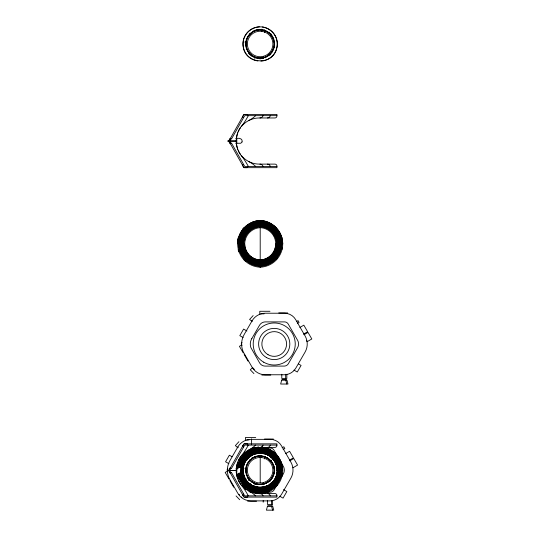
<?xml version="1.0" encoding="UTF-8"?>
<svg xmlns="http://www.w3.org/2000/svg" width="537" height="537" viewBox="0 0 537 537"><rect width="100%" height="100%" fill="white"/><g stroke="black" fill="none" stroke-linecap="round" stroke-linejoin="round"><path stroke-width="0.81" d="M236.804 468.62C236.857 467.284 236.864 473.157 236.804 472.406M236.81 143.144L236.81 138.794M260.056 58.761L260.083 58.117M260.203 456.108L260.237 455.457M242.086 141.916C242.986 138.472 238.388 137.559 235.669 138.674M273.823 47.786L274.105 46.524M273.823 474.037L274.105 472.775M237.562 240.2L238.079 237.945M281.925 249.564L282.442 247.302M237.562 466.76L238.079 464.505M281.925 476.118L282.442 473.862M248.336 115.65A81.564 81.564 0 0 1 242.758 124.644C234.186 133.545 234.186 148.534 242.758 157.435A81.564 81.564 0 0 1 248.336 166.43M248.336 445.086A81.564 81.564 0 0 1 242.758 454.087C234.186 462.988 234.186 477.97 242.758 486.871A81.564 81.564 0 0 1 248.336 495.866M254.807 58.459L255.303 57.258L253.598 56.553M242.086 141.929L240.777 143.245L235.669 143.305M254.807 484.716L255.303 483.515L253.598 482.81M241.382 155.562A23.071 23.071 0 0 0 259.311 164.114L274.931 164.114A2 2 0 0 1 276.931 166.114L276.931 167.678L243.932 167.665L228.869 141.043L243.932 114.415L276.931 114.401L276.931 115.965A2 2 0 0 1 274.931 117.965L259.311 117.965A23.071 23.071 0 0 0 241.382 126.524M246.906 497.195L243.932 497.101L228.869 470.479L243.932 443.857L246.906 443.763M230.923 138.741L229.628 141.03L230.923 143.339M230.923 468.177L229.628 470.466L230.923 472.782M242.026 342.566L241.2 343.995L242.026 345.425M226.956 470.117L227.782 468.687M244.865 452.107L237.079 465.673A10.579 10.579 0 0 0 236.139 468.841M276.656 485.441L274.152 489.778A4.88 4.88 0 0 1 269.923 492.221L265.788 492.221M281.247 477.487L283.335 473.876A7.518 7.518 0 0 0 283.335 466.358L280.482 461.424M269.171 32.22L268.822 32.77L266.688 31.408L261.438 29.723M271.655 52.438L272.695 50.8M271.655 478.695L272.695 477.057M253.149 315.581L249.611 319.468L252.182 321.361M238.911 441.703L235.374 445.589L237.723 447.73M237.77 447.67L238.213 447.187M248.9 35.355L250.235 33.891L249.759 33.455M269.561 54.888L270.212 54.177M270.158 54.915L270.809 54.203M248.9 461.612L250.235 460.149L249.759 459.712M270.158 481.165L270.809 480.461M242.341 229.46L243.919 227.762M276.085 259.747L277.656 258.049M242.341 456.014L243.919 454.315M276.085 486.3L277.656 484.602M248.933 53.633L249.45 53.237L248.188 51.599M269.769 54.398L267.762 55.935A14.177 14.177 0 0 1 260.767 58.144L258.297 58.036A14.177 14.177 0 0 1 245.986 43.363A14.177 14.177 0 0 1 259.525 29.824L264.466 30.475M248.933 479.89L249.45 479.494L248.188 477.856M269.769 480.655L267.762 482.192A14.177 14.177 0 0 1 260.767 484.401L258.297 484.293A14.177 14.177 0 0 1 245.986 469.62A14.177 14.177 0 0 1 259.525 456.081L264.466 456.732M241.757 344.962L239.428 346.311L243.227 352.883M296.914 321.301L298.055 320.643L299.075 322.415L297.37 323.402M299.847 327.469L303.835 325.167L307.627 331.738L303.64 334.041M304.029 334.712L308.016 332.41L311.809 338.981L307.157 341.673L306.399 340.357M227.52 471.09L225.191 472.432L228.984 479.004M282.106 447.757L283.818 446.771L284.838 448.536L283.127 449.523M285.603 453.59L289.591 451.288L293.39 457.86L289.396 460.162M289.785 460.84L293.773 458.531L297.572 465.102L292.913 467.794M243.597 164.429L242.382 165.121L243.717 167.235M243.597 493.865L242.382 494.557L243.717 496.678M251.732 458.128L253.585 457.497M253.974 30.703C262.049 27.199 272.534 32.099 274.279 40.913A12.136 10.284 -87.5 0 1 273.957 48.27C271.521 56.64 261.096 60.755 253.424 56.915M254.719 30.884L255.941 30.502M253.974 456.96L256.391 456.195M254.719 457.141L255.941 456.759M251.853 222.546L254.068 221.862M251.853 449.1L254.068 448.422M259.398 26.85C252.356 27.132 245.886 32.099 243.791 38.825A14.633 12.391 -87.5 0 0 243.402 47.692C246.194 64.366 272.266 65.501 276.501 49.142A14.633 12.391 -87.5 0 0 276.891 40.268C275.219 32.354 267.48 26.414 259.398 26.85A17.15 17.15 0 0 0 243.013 43.235A17.15 17.15 0 0 0 257.908 60.983M259.505 29.636C253.578 29.871 248.101 34.026 246.335 39.691A12.136 10.284 -87.5 0 0 246.013 47.055C247.282 52.854 252.37 57.466 258.257 58.218M260.767 58.144L263.271 57.815L263.352 58.459L263.352 56.573M260.19 58.305C266.117 58.063 271.588 53.915 273.36 48.243A12.136 10.284 -87.5 0 0 273.682 40.886C272.736 36.785 269.97 33.207 266.251 31.24M259.398 453.107C252.356 453.389 245.886 458.35 243.791 465.082A14.633 12.391 -87.5 0 0 243.402 473.949C246.194 490.617 272.266 491.758 276.501 475.393A14.633 12.391 -87.5 0 0 276.891 466.525C275.219 458.605 267.48 452.671 259.398 453.107A17.15 17.15 0 0 0 243.013 469.492A17.15 17.15 0 0 0 257.908 487.24M257.015 456.114C264.533 454.524 272.722 459.558 274.279 467.17A12.136 10.284 -87.5 0 1 273.957 474.527C271.521 482.897 261.096 487.005 253.424 483.172M259.505 455.893C253.578 456.128 248.101 460.276 246.335 465.948A12.136 10.284 -87.5 0 0 246.013 473.312C247.282 479.111 252.37 483.723 258.257 484.475M260.767 484.401L263.271 484.072L263.352 484.71L263.352 482.83M260.19 484.562C266.117 484.32 271.588 480.172 273.36 474.5A12.136 10.284 -87.5 0 0 273.682 467.143C272.413 461.343 267.319 456.725 261.438 455.973M259.143 453.389L261.264 453.389M261.183 259.888L259.223 259.888M246.906 114.401L244.483 114.435M276.931 115.65L244.731 115.65L231.447 139.036L230.118 138.284L228.655 141.036L230.118 143.795L231.447 143.043L244.731 166.43L276.931 166.43M276.803 243.811L282.731 243.811A23.702 23.702 0 0 0 260.203 220.438A23.702 23.702 0 0 0 237.676 243.811A23.359 23.359 0 0 0 260.203 267.191A23.359 23.359 0 0 0 282.731 243.811M269.963 311.285L259.78 311.285L259.78 314.575M278.737 312.917L287.631 312.917M260.915 313.856L264.07 313.856M261.875 375.081L270.776 375.081M282.086 379.652L286.557 379.652M255.726 437.407L245.543 437.407L245.543 440.696M264.499 439.038L273.393 439.038M246.678 439.978L249.04 439.978M276.931 445.086L244.731 445.086L231.447 468.472L230.118 467.72L228.655 470.479L230.118 473.238L231.447 472.479L244.731 495.866L276.931 495.866M252.799 448.019L254.464 448.019M263.633 448.019L270.299 448.019A4.229 4.229 0 0 1 273.964 450.134L277.629 456.484M276.803 470.372L282.731 470.372A23.702 23.702 0 0 0 261.687 447.113A23.682 23.682 0 0 1 282.71 470.372M250.913 492.221L254.223 492.221M247.638 501.202L256.532 501.202M267.849 505.773L272.313 505.773M261.479 29.26L262.083 29.287M264.003 29.817L264.6 29.844M265.016 30.723L265.614 30.75M252.987 31.213L253.585 31.24M270.809 35.033L271.407 35.059M244.852 42.02L245.449 42.047M269.99 53.828L270.588 53.848M251.9 56.076L252.497 56.103M263.842 57.613L264.446 57.64M265.218 57.654L265.822 57.681M259.458 58.734L260.794 58.795M265.016 456.98L265.614 457.007M270.809 461.29L271.407 461.317M244.852 468.277L245.449 468.304M247.047 478.178L247.644 478.205M269.99 480.078L270.588 480.105M248.618 480.226L249.215 480.253M251.9 482.333L252.497 482.36M263.842 483.871L264.446 483.897M264.405 456.719L268.822 459.021M243.717 114.844L242.382 116.959L243.597 117.65M243.717 444.28L242.382 446.401L243.597 447.093M246.926 331L243.603 329.08L239.811 335.652L243.133 337.572M298.418 363.898L301.076 365.428L297.283 372L293.961 370.08M232.024 456.739L229.366 455.201L225.567 461.773L228.896 463.693M283.516 489.637L286.839 491.556L283.046 498.128L279.717 496.208M250.705 55.318L252.84 56.674M269.05 32.629L271.064 34.704M248.846 53.613L250.242 54.888M248.846 479.87L249.779 480.722M274.293 226.097L275.991 227.675M244.006 259.834L245.704 261.412M274.293 452.651L275.991 454.228M244.006 486.394L245.704 487.965M253.095 368.134L252.585 367.603L250.296 369.805L253.941 373.591M253.464 368.516L254.37 369.463M238.851 494.255L239.656 495.094M241.428 496.933L241.918 497.437M236.052 495.926L239.697 499.712M271.078 33.965L271.662 34.73M271.078 460.222L271.662 460.988M244.167 354.521L247.966 361.092M240.912 481.286L236.649 473.748A10.579 10.579 0 0 1 236.226 472.151M242.127 483.394L245.375 489.019A6.397 6.397 0 0 0 245.678 489.489M229.93 480.642L233.723 487.213M272.051 35.992L272.944 37.711M273.246 464.539L274.018 467.002M281.207 235.609L281.891 237.824M238.113 249.685L238.79 251.9M281.207 462.169L281.891 464.377M238.113 476.245L238.79 478.454M285.798 380.162L286.825 384.029M271.554 506.284L272.588 510.15M259.499 455.43L259.525 456.081M286.839 374.269L286.839 378.451L281.797 378.451L281.797 374.269M285.671 374.269L285.671 378.451M272.601 500.39L272.601 504.572L267.56 504.572L267.56 500.39M271.427 500.39L271.427 504.572M264.6 30.535L264.6 32.616M264.6 456.792L264.6 458.867M263.197 500.518L263.197 502.189M260.203 227.111L260.203 260.512M260.203 266.567L260.203 267.648M260.203 456.168L260.203 482.897M251.504 438.843L251.504 444.696M247.604 114.401L247.604 115.65M247.604 166.43L247.604 167.678M247.604 443.837L247.604 445.086M247.604 495.866L247.604 497.121M246.906 167.678L244.483 167.645M244.483 443.871L276.931 443.837L276.931 445.408A2 2 0 0 1 274.931 447.402L259.311 447.402A23.071 23.071 0 0 0 241.382 455.953M244.483 497.087L276.931 497.121L276.931 495.55A2 2 0 0 0 274.931 493.557L259.311 493.557A23.071 23.071 0 0 1 241.382 484.998M274.105 45.82A14.083 14.083 0 0 1 273.796 47.431M273.575 48.216A14.083 14.083 0 0 1 260.76 58.05L258.31 57.942A14.083 14.083 0 0 1 259.532 29.918L261.982 30.025A14.083 14.083 0 0 1 274.152 42.551M262.385 26.978A17.15 17.15 0 0 1 277.28 44.732A17.15 17.15 0 0 1 260.895 61.117M240.643 154.602A23.071 23.071 0 0 1 238.233 150.427M237.77 149.313A23.071 23.071 0 0 1 237.77 132.773M238.233 131.659A23.071 23.071 0 0 1 240.643 127.484M248.832 161.597A29.267 29.267 0 0 1 255.672 166.43M259.908 164.114A3.282 3.282 0 0 1 263.043 166.43M267.419 164.114A2.92 2.92 0 0 1 270.279 166.43M255.672 115.65A29.267 29.267 0 0 1 248.832 120.483M263.043 115.65A3.282 3.282 0 0 1 259.908 117.965M270.279 115.65A2.92 2.92 0 0 1 267.419 117.965M260.203 261.344A17.52 17.52 0 0 1 243.308 243.811A17.775 17.775 0 0 1 260.203 226.278A17.775 17.775 0 0 1 277.099 243.811M260.203 261.412A17.587 17.587 0 0 0 277.166 243.811A17.822 17.822 0 0 0 260.203 226.231A17.822 17.822 0 0 0 243.261 243.811M282.71 243.811A23.682 23.682 0 0 0 260.203 220.459A23.682 23.682 0 0 0 237.696 243.811M275.75 243.818A16.17 16.17 0 0 1 261.183 259.928A16.191 16.191 0 0 0 262.21 259.807M275.77 243.818A16.446 16.446 0 0 0 261.163 227.695L259.243 227.748A16.385 16.385 0 0 0 244.697 243.818A16.17 16.17 0 0 0 259.217 259.928A16.191 16.191 0 0 1 258.19 259.807M275.736 244.852A16.191 16.191 0 0 1 263.231 259.606M257.176 259.606A16.191 16.191 0 0 1 244.637 243.818M260.203 225.762A18.305 18.305 0 0 0 242.805 243.811A18.063 18.063 0 0 0 260.203 261.881A18.063 18.063 0 0 0 277.616 243.811A18.325 18.325 0 0 0 260.203 225.741M242.805 243.811A18.043 18.043 0 0 0 260.203 261.861A18.043 18.043 0 0 0 277.595 243.811M251.309 257.431A16.607 16.607 0 0 1 250.457 256.793M244.577 240.67A16.869 16.869 0 0 1 244.818 239.636M273.44 234.81A16.889 16.889 0 0 1 273.991 235.716M273.494 252.867A16.607 16.607 0 0 1 272.89 253.739M260.203 224.325A19.762 19.762 0 0 1 278.985 243.811A19.46 19.46 0 0 1 260.203 263.278A19.48 19.48 0 0 1 241.422 243.811A19.741 19.741 0 0 1 260.203 224.345M240.965 243.811A19.95 19.95 0 0 0 260.203 263.774A19.95 19.95 0 0 0 279.441 243.811A20.238 20.238 0 0 0 260.203 223.848A20.218 20.218 0 0 0 240.985 243.811A19.929 19.929 0 0 0 260.203 263.754A19.929 19.929 0 0 0 279.421 243.811M240.462 243.811A20.473 20.473 0 0 0 260.203 264.291A20.473 20.473 0 0 0 279.938 243.811A20.768 20.768 0 0 0 260.203 223.332A20.768 20.768 0 0 0 240.462 243.811A20.493 20.493 0 0 0 260.203 264.318A20.493 20.493 0 0 0 279.958 243.811M240.066 243.811A20.876 20.876 0 0 0 260.203 264.701A20.876 20.876 0 0 0 280.334 243.811A21.185 21.185 0 0 0 260.203 222.922A21.158 21.158 0 0 0 240.086 243.811A20.856 20.856 0 0 0 260.203 264.681A20.856 20.856 0 0 0 280.314 243.811M239.321 243.811A21.655 21.655 0 0 0 260.203 265.479A21.634 21.634 0 0 0 281.066 243.811A21.97 21.97 0 0 0 260.203 222.143A21.97 21.97 0 0 0 239.321 243.811A21.95 21.95 0 0 1 260.203 222.164A21.95 21.95 0 0 1 281.066 243.811M238.945 243.811A22.044 22.044 0 0 0 260.203 265.869A22.044 22.044 0 0 0 281.455 243.811A22.359 22.359 0 0 0 260.203 221.754A22.359 22.359 0 0 0 238.945 243.811A22.339 22.339 0 0 1 260.203 221.774A22.339 22.339 0 0 1 281.435 243.811M281.831 243.811A22.433 22.433 0 0 1 260.203 266.258A22.433 22.433 0 0 1 238.569 243.811A22.755 22.755 0 0 1 260.203 221.365A22.755 22.755 0 0 1 281.831 243.811A22.735 22.735 0 0 0 260.203 221.392A22.735 22.735 0 0 0 238.589 243.811M250.356 492.194A6.397 6.397 0 0 1 249.806 492.12M274.105 472.077A14.083 14.083 0 0 1 273.796 473.688M273.575 474.473A14.083 14.083 0 0 1 260.76 484.307L258.31 484.199A14.083 14.083 0 0 1 259.532 456.168L261.982 456.275A14.083 14.083 0 0 1 274.152 468.808M262.385 453.235A17.15 17.15 0 0 1 277.28 470.989A17.15 17.15 0 0 1 260.895 487.368M237.864 473.352A23.359 23.359 0 0 0 260.203 493.745A23.359 23.359 0 0 0 282.731 470.372M260.203 487.898A17.52 17.52 0 0 1 243.308 470.372A17.775 17.775 0 0 1 243.476 468.143M260.203 487.965A17.587 17.587 0 0 0 277.166 470.372A17.822 17.822 0 0 0 276.783 467.029M244.248 464.888A17.775 17.775 0 0 1 244.637 463.84M246.832 459.961A17.775 17.775 0 0 1 249.927 456.745M250.819 456.074A17.775 17.775 0 0 1 260.203 452.839A17.775 17.775 0 0 1 269.581 456.074M237.737 468.882A23.702 23.702 0 0 1 255.787 447.63A23.682 23.682 0 0 0 237.757 468.882M257.243 447.328A23.702 23.702 0 0 1 258.72 447.113A23.682 23.682 0 0 0 257.243 447.348M270.473 456.745A17.775 17.775 0 0 1 273.568 459.961M274.79 461.827A17.775 17.775 0 0 1 276.159 464.888M276.931 468.143A17.775 17.775 0 0 1 277.099 470.372M252.893 485.488A17.05 17.05 0 0 0 260.203 487.435A17.05 17.05 0 0 0 267.513 485.488M251.027 484.354A17.05 17.05 0 0 1 250.155 483.696M271.078 482.985A17.05 17.05 0 0 1 269.373 484.354M263.405 453.765A17.312 17.312 0 0 1 264.452 454.06M255.948 454.06A17.312 17.312 0 0 1 256.995 453.765M273.602 459.934A17.822 17.822 0 0 0 260.203 452.792A17.822 17.822 0 0 0 250.792 456.034M274.246 460.847A17.822 17.822 0 0 1 276.528 465.941M243.261 470.372A17.822 17.822 0 0 1 243.429 468.136M244.201 464.867A17.822 17.822 0 0 1 244.597 463.82M246.798 459.934A17.822 17.822 0 0 1 249.9 456.712M242.784 470.372A18.063 18.063 0 0 0 260.203 488.442A18.063 18.063 0 0 0 277.616 470.372A18.325 18.325 0 0 0 260.203 452.295A18.305 18.305 0 0 0 242.805 470.372A18.043 18.043 0 0 0 260.203 488.422A18.043 18.043 0 0 0 277.595 470.372M240.965 470.372A19.95 19.95 0 0 0 260.203 490.328A19.95 19.95 0 0 0 279.441 470.372A20.238 20.238 0 0 0 260.203 450.409A20.238 20.238 0 0 0 240.965 470.372A19.929 19.929 0 0 0 260.203 490.308A19.929 19.929 0 0 0 279.421 470.372M279.958 470.372A20.493 20.493 0 0 1 260.203 490.872A20.493 20.493 0 0 1 240.61 472.983A20.473 20.473 0 0 0 260.203 490.852A20.473 20.473 0 0 0 279.938 470.372A20.768 20.768 0 0 0 260.203 449.885A20.768 20.768 0 0 0 240.657 467.767M280.334 470.372A20.876 20.876 0 0 1 260.203 491.261A20.876 20.876 0 0 1 240.234 473.037A20.856 20.856 0 0 0 260.203 491.241A20.856 20.856 0 0 0 280.314 470.372A21.185 21.185 0 0 0 260.203 449.476A21.185 21.185 0 0 0 240.267 467.714M239.864 473.084A21.265 21.265 0 0 0 260.203 491.65A21.265 21.265 0 0 0 280.71 470.372A21.574 21.574 0 0 0 260.203 449.086A21.574 21.574 0 0 0 239.898 467.667M239.495 473.131A21.655 21.655 0 0 0 260.203 492.04A21.634 21.634 0 0 0 281.066 470.372A21.97 21.97 0 0 0 260.203 448.704A21.97 21.97 0 0 0 239.529 467.62A21.95 21.95 0 0 1 260.203 448.724A21.95 21.95 0 0 1 281.066 470.372M239.126 473.184A22.044 22.044 0 0 0 260.203 492.422A22.044 22.044 0 0 0 281.455 470.372A22.359 22.359 0 0 0 260.203 448.314A22.359 22.359 0 0 0 239.16 467.566M281.435 470.372A22.339 22.339 0 0 0 260.203 448.335A22.339 22.339 0 0 0 239.18 467.573M238.75 473.231A22.433 22.433 0 0 0 260.203 492.812A22.433 22.433 0 0 0 281.831 470.372A22.755 22.755 0 0 0 260.203 447.925A22.755 22.755 0 0 0 238.784 467.519A22.735 22.735 0 0 1 260.203 447.945A22.735 22.735 0 0 1 281.811 470.372M240.643 484.045A23.071 23.071 0 0 1 238.233 479.863M237.77 478.749A23.071 23.071 0 0 1 236.24 470.479A23.071 23.071 0 0 1 237.77 462.209M248.832 491.04A29.267 29.267 0 0 1 255.672 495.866M259.908 493.557A3.282 3.282 0 0 1 263.043 495.866M267.419 493.557A2.92 2.92 0 0 1 270.279 495.866M238.233 461.088A23.071 23.071 0 0 1 240.643 456.913M255.672 445.086A29.267 29.267 0 0 1 248.832 449.919M263.043 445.086A3.282 3.282 0 0 1 259.908 447.402M270.279 445.086A2.92 2.92 0 0 1 267.419 447.402M281.677 380.162L280.643 384.029L288 384.029L286.966 380.162L281.677 380.162M267.433 506.284L266.406 510.15L273.756 510.15L272.729 506.284L267.433 506.284M251.786 338.659L251.316 339.545A10.579 10.579 0 0 0 250.893 347.627L259.619 362.898A6.397 6.397 0 0 0 265.157 366.093L284.16 366.093A4.88 4.88 0 0 0 288.389 363.656L297.572 347.754A7.518 7.518 0 0 0 297.572 340.236L288.201 324.012A4.229 4.229 0 0 0 284.543 321.898L265.372 321.898A6.766 6.766 0 0 0 259.512 325.281L251.786 338.659M252.001 320.945L244.194 334.477A19.251 19.251 0 0 0 243.274 351.923L252.108 367.234A15.063 15.063 0 0 0 265.157 374.766L284.16 374.766A13.553 13.553 0 0 0 295.9 367.986L305.076 352.091A16.184 16.184 0 0 0 305.076 335.907L295.712 319.676A12.895 12.895 0 0 0 284.543 313.225L265.372 313.225A15.439 15.439 0 0 0 252.001 320.945M237.763 447.066L229.95 460.598A19.251 19.251 0 0 0 229.03 478.044L237.871 493.355A15.063 15.063 0 0 0 250.913 500.887L269.923 500.887A13.553 13.553 0 0 0 281.656 494.114L290.839 478.212A16.184 16.184 0 0 0 290.839 462.028L281.469 445.797A12.895 12.895 0 0 0 270.299 439.353L251.128 439.353A15.439 15.439 0 0 0 237.763 447.066M260.203 226.748L259.143 226.829A17.312 17.312 0 0 0 243.771 243.818A17.05 17.05 0 0 0 260.203 260.881A17.05 17.05 0 0 0 276.629 243.818A17.312 17.312 0 0 0 261.264 226.829L260.203 226.748M229.628 141.03L227.688 141.05L236.24 141.043L229.628 141.03M229.628 470.466L227.688 470.493L236.24 470.479L229.628 470.466M261.814 31.314L259.586 31.213A12.781 12.781 0 0 0 247.376 43.423A12.781 12.781 0 0 0 258.478 56.654L260.7 56.747A12.781 12.781 0 0 0 272.91 44.537A12.781 12.781 0 0 0 261.814 31.314M261.814 457.571L259.586 457.47A12.781 12.781 0 0 0 258.478 482.911L260.7 483.005A12.781 12.781 0 0 0 261.814 457.571M242.348 243.811A18.513 18.513 0 0 0 260.203 262.338A18.533 18.533 0 0 0 278.072 243.811A18.782 18.782 0 0 0 260.203 225.292A18.782 18.782 0 0 0 242.348 243.811M241.878 243.811A19.003 19.003 0 0 0 260.203 262.828A19.003 19.003 0 0 0 278.528 243.811A19.278 19.278 0 0 0 260.203 224.795A19.278 19.278 0 0 0 241.878 243.811A18.983 18.983 0 0 0 260.203 262.808A18.983 18.983 0 0 0 278.508 243.811A19.258 19.258 0 0 0 260.203 224.815A19.258 19.258 0 0 0 241.898 243.811M240.838 243.811A20.084 20.084 0 0 0 260.203 263.909A20.104 20.104 0 0 0 279.589 243.811A20.372 20.372 0 0 0 260.203 223.721A20.372 20.372 0 0 0 240.838 243.811M239.697 243.811A21.265 21.265 0 0 0 260.203 265.09A21.265 21.265 0 0 0 280.71 243.811A21.574 21.574 0 0 0 260.203 222.533A21.574 21.574 0 0 0 239.697 243.811M268.044 354.695A12.351 12.351 0 0 0 286.577 343.995A12.351 12.351 0 0 0 268.044 333.296A12.351 12.351 0 0 0 268.044 354.695M263.714 362.2A21.017 21.017 0 0 0 295.243 343.995A21.017 21.017 0 0 0 263.714 325.791A21.017 21.017 0 0 0 263.714 362.2M266.419 357.508A15.6 15.6 0 0 0 289.826 343.995A15.6 15.6 0 0 0 266.419 330.483A15.6 15.6 0 0 0 266.419 357.508M242.348 470.372A18.513 18.513 0 0 0 260.203 488.892A18.533 18.533 0 0 0 278.072 470.372A18.782 18.782 0 0 0 260.203 451.845A18.782 18.782 0 0 0 242.348 470.372M241.878 470.372A19.003 19.003 0 0 0 260.203 489.388A19.003 19.003 0 0 0 278.528 470.372A19.278 19.278 0 0 0 260.203 451.355A19.278 19.278 0 0 0 241.878 470.372A18.983 18.983 0 0 0 260.203 489.368A18.983 18.983 0 0 0 278.508 470.372A19.258 19.258 0 0 0 260.203 451.375A19.258 19.258 0 0 0 241.898 470.372M241.422 470.372A19.48 19.48 0 0 0 260.203 489.858A19.46 19.46 0 0 0 278.965 470.372A19.762 19.762 0 0 0 260.203 450.879A19.741 19.741 0 0 0 241.442 470.372M240.838 470.372A20.084 20.084 0 0 0 260.203 490.462A20.084 20.084 0 0 0 279.569 470.372A20.372 20.372 0 0 0 260.203 450.274A20.372 20.372 0 0 0 240.838 470.372"/></g></svg>
